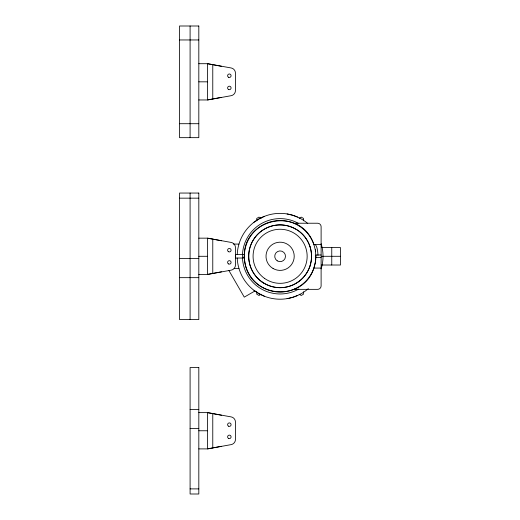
<?xml version="1.0" encoding="UTF-8"?>
<svg xmlns="http://www.w3.org/2000/svg" width="520" height="520" viewBox="0 0 520 520"><rect width="100%" height="100%" fill="white"/><g stroke="black" fill="none" stroke-linecap="round" stroke-linejoin="round"><path stroke-width="0.78" d="M256.763 291.766L256.737 294.171L259.006 295.477L261.072 294.255M303.466 220.825L303.492 218.419L301.23 217.113L299.163 218.335M315.744 259.396L315.881 255.886M315.738 259.506L315.653 260.312M315.64 260.429L315.244 263.01M315.224 263.12L314.392 266.5M314.373 266.565L313.983 267.8L315.471 261.709L315.855 254.989L321.113 254.989M321.113 244.517L313.885 244.517A35.763 35.763 0 0 0 258.889 227.506A35.763 35.763 0 0 0 258.889 285.077A35.763 35.763 0 0 0 313.885 268.073C303.056 302.906 248.722 298.441 244.641 260.819C238.901 218.517 300.833 204.38 313.983 244.797A10.381 2.919 87.9 0 1 317.974 255.431M309.92 266.182C307.775 272.675 303.44 278.414 297.778 282.256M253.948 222.274L258.973 218.946L264.413 216.353M242.249 258.011L244.355 256.796M254.787 291.064L244.27 297.135L228.852 270.433M297.531 295.522L292.448 297.401L287.092 298.642M221.494 97.351L207.539 99.957L198.816 99.957M221.494 271.817L207.539 274.423L198.816 274.423M221.494 446.284L207.539 448.89L198.816 448.89M179.517 39.956L198.816 39.956M198.816 63.7L207.539 63.7L231.153 67.964A5.233 5.233 0 0 1 235.45 73.118L235.45 90.538A5.233 5.233 0 0 1 231.153 95.693L207.539 99.957L207.539 63.7L221.494 66.306M198.816 81.829L207.539 81.829M179.517 123.702L198.816 123.702M179.517 198.159L198.816 198.159M198.816 238.16L207.539 238.16L231.153 242.431A5.233 5.233 0 0 1 235.45 247.578L235.45 265.005A5.233 5.233 0 0 1 231.153 270.159L207.539 274.423L207.539 238.16L221.494 240.773M233.317 244.082L238.972 244.082M321.62 247.572L340.483 247.572L340.483 265.018L321.62 265.018M235.651 254.547L244.569 254.547M198.816 256.295L207.539 256.295M321.432 256.295L340.483 256.295M315.855 257.601L321.113 257.601M235.651 258.037L244.569 258.037M179.517 258.596L198.816 258.596M313.885 268.073L321.113 268.073M234.124 268.508L238.972 268.508M179.517 277.661L198.816 277.661M190.093 409.39L198.816 409.39M198.816 412.626L207.539 412.626L231.153 416.897A5.233 5.233 0 0 1 235.45 422.045L235.45 439.472A5.233 5.233 0 0 1 231.153 444.62L207.539 448.89L207.539 412.626L221.494 415.233M190.093 428.454L198.816 428.454M198.816 430.762L207.539 430.762M190.093 488.891L198.816 488.891M287.092 213.947L292.448 215.189L297.55 217.074M264.413 296.238L258.973 293.644L253.981 290.336M261.072 218.335L259.006 217.113L256.737 218.419L256.763 220.825M299.163 294.255L301.23 295.477L303.492 294.171L303.466 291.766M296.536 229.528C302.796 233.35 307.625 239.441 309.92 246.409M263.692 283.062C257.433 279.233 252.609 273.15 250.308 266.182A27.346 23.452 -90 0 1 250.296 246.402C252.473 239.915 256.783 234.169 262.45 230.328A41.464 35.555 -90 0 1 296.498 229.606M313.983 244.797L315.322 249.99L315.881 255.808M331.76 247.572L331.76 265.018M294.944 223.75L294.944 223.23L317.623 223.23A3.491 3.491 0 0 1 321.113 226.72L321.113 285.864A3.491 3.491 0 0 1 317.623 289.354L294.944 289.354L294.944 288.841M242.606 254.28L242.606 258.31M235.625 254.989L235.625 257.601M212.771 64.642L212.771 99.015M212.771 239.109L212.771 273.481M212.771 413.575L212.771 447.941M190.093 26L190.093 137.657M190.093 193.05L190.093 319.534M321.146 243.705A42.919 42.919 0 0 1 321.146 268.886M308.328 288.632A42.919 42.919 0 0 1 237.231 258.037M237.231 254.547A42.919 42.919 0 0 1 307.769 223.47M298.825 289.01A37.687 37.687 0 0 1 242.476 258.037M242.476 254.553A37.687 37.687 0 0 1 298.188 223.23M315.276 249.737A35.763 35.763 0 0 1 315.517 251.219M309.94 246.402A27.346 23.452 -90 0 1 309.94 266.188M297.758 282.217A41.464 35.555 -90 0 1 263.731 282.978M198.816 26L179.517 26L179.517 137.657L198.816 137.657L198.816 26M198.816 193.05L179.517 193.05L179.517 319.534L198.816 319.534L198.816 193.05M198.816 367.517L190.093 367.517L190.093 494L198.816 494L198.816 367.517M228.475 77.233A1.742 1.742 0 0 0 231.088 75.725A1.742 1.742 0 0 0 228.475 74.211A1.742 1.742 0 0 0 228.475 77.233M228.475 89.447A1.742 1.742 0 0 0 231.088 87.932A1.742 1.742 0 0 0 228.475 86.424A1.742 1.742 0 0 0 228.475 89.447M228.475 251.7A1.742 1.742 0 0 0 231.088 250.185A1.742 1.742 0 0 0 228.475 248.677A1.742 1.742 0 0 0 228.475 251.7M228.475 263.913A1.742 1.742 0 0 0 231.088 262.399A1.742 1.742 0 0 0 228.475 260.891A1.742 1.742 0 0 0 228.475 263.913M264.543 278.401A27.04 27.04 0 0 0 307.047 258.726A27.04 27.04 0 0 0 268.756 231.758A27.04 27.04 0 0 0 264.543 278.401M273.065 268.508A14.105 14.105 0 0 0 294.222 256.295A14.105 14.105 0 0 0 273.065 244.075A14.105 14.105 0 0 0 273.065 268.508M277.206 260.825A5.382 5.382 0 0 0 285.493 256.548A5.382 5.382 0 0 0 277.647 251.511A5.382 5.382 0 0 0 277.206 260.825M262.034 281.97A31.402 31.402 0 0 0 311.396 259.116A31.402 31.402 0 0 0 266.923 227.799A31.402 31.402 0 0 0 262.034 281.97M228.475 438.373A1.742 1.742 0 0 0 231.088 436.865A1.742 1.742 0 0 0 228.475 435.357A1.742 1.742 0 0 0 228.475 438.373M228.475 426.166A1.742 1.742 0 0 0 231.088 424.651A1.742 1.742 0 0 0 228.475 423.144A1.742 1.742 0 0 0 228.475 426.166"/></g></svg>
